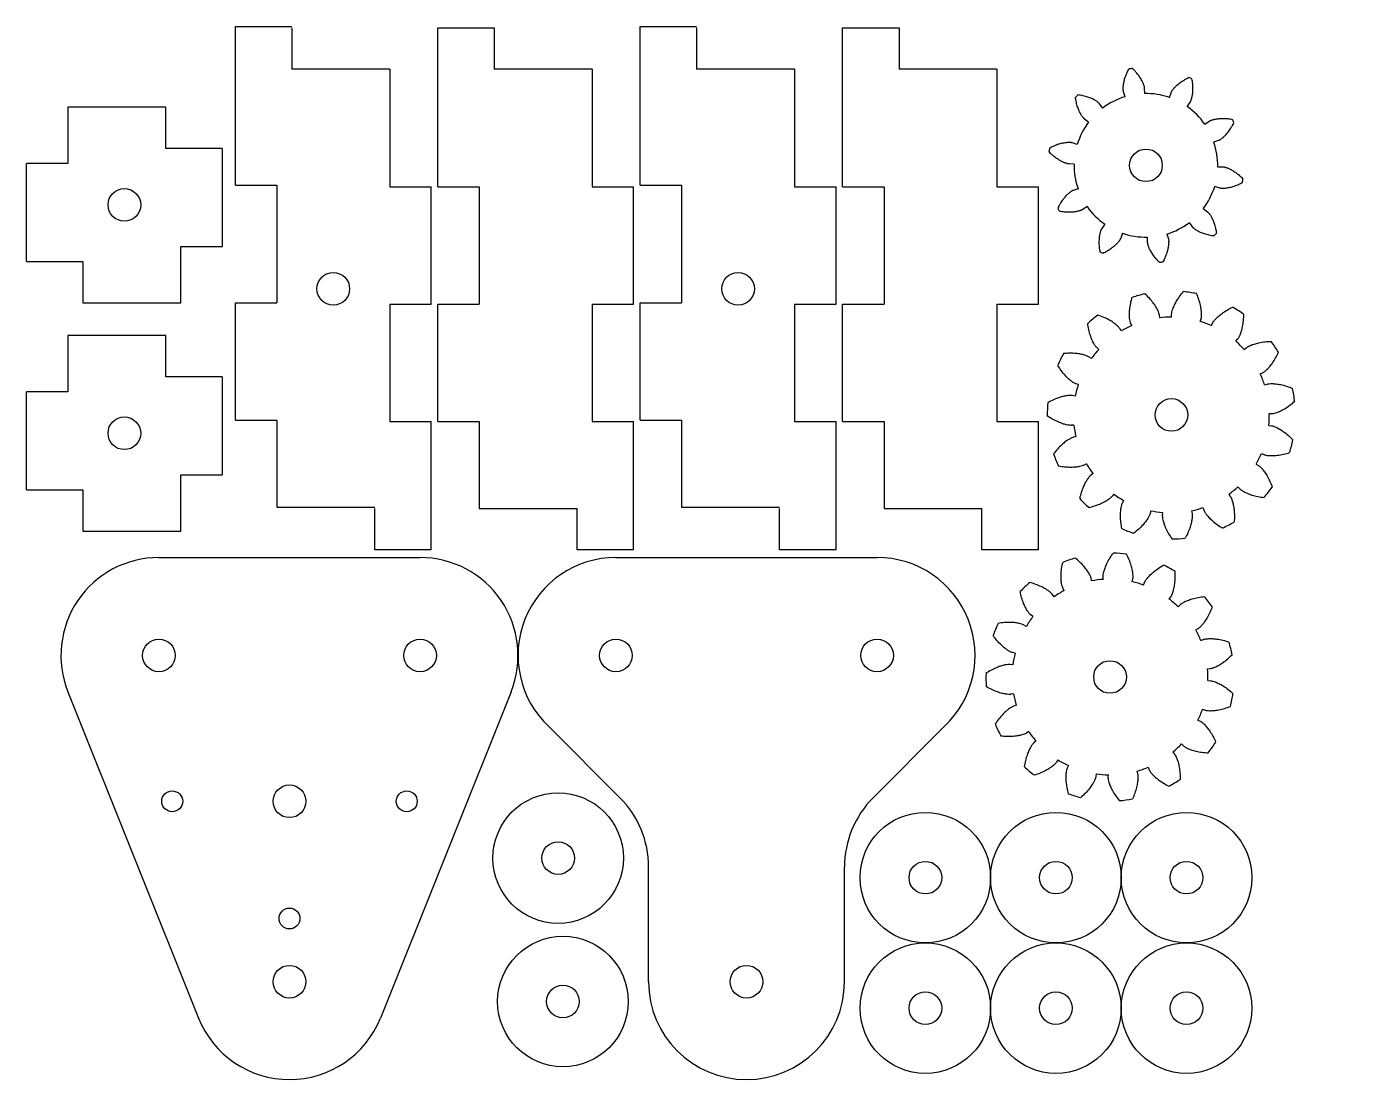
# Model space of a CAD drawing. Header units: millimetres. Extents: x 0 to 202, y 1 to 162.
import ezdxf

# ---------------------------------------------------------------- set-up
doc = ezdxf.new("R2010")
doc.units = ezdxf.units.MM

# ---------------------------------------------------------------- blocks, each defined once
blk = doc.blocks.new('*U5')
for p, q in [((-2.29, -2.09), (-2.35, -1.68)), ((2.16, -2.07), (2.22, -1.66))]:
    blk.add_line(p, q)
for points in [[(-2.35, -1.68), (-2.36, -1.66), (-2.37, -1.54), (-2.36, -1.29), (-2.31, -0.87), (-2.17, -0.3), (-1.94, 0.43), (-1.57, 1.22), (-1.26, 1.81), (-1.09, 2.06)], [(2.22, -1.66), (2.22, -1.64), (2.23, -1.52), (2.22, -1.27), (2.17, -0.85), (2.03, -0.28), (1.79, 0.45), (1.41, 1.23), (1.09, 1.82), (0.92, 2.07)]]:
    blk.add_open_spline(points, degree=3, knots=[0, 0, 0, 0, 0.084452, 0.337773, 0.75997, 1.350782, 2.110438, 3.039266, 3.996938, 3.996938, 3.996938, 3.996938])
blk = doc.blocks.new('*U6')
at = {"color": 0, "linetype": 'ByBlock', "lineweight": -2, "transparency": 16777216}
blk.add_blockref('*U5', (-41.61, 97.69), dxfattribs=at)
for p, rotation in [((-48.49, 96.23), 23.99999999999999), ((-34.73, 96.23), 336), ((-54.18, 92.1), 48), ((-29.04, 92.1), 312.0000000000001), ((-57.69, 86.01), 72), ((-25.53, 86.01), 288), ((-58.43, 79.02), 96), ((-24.79, 79.02), 264), ((-56.25, 72.33), 120), ((-26.96, 72.33), 239.9999999999999), ((-51.55, 67.1), 144), ((-31.67, 67.1), 216), ((-38.09, 64.24), 192), ((-45.12, 64.24), 168.0000000000001)]:
    blk.add_blockref('*U5', p, dxfattribs=dict(at, rotation=rotation))
blk = doc.blocks.new('*U20')
for p, q in [((-1.73, 1.64), (-0.95, 1.64)), ((-2.16, -1.38), (-1.4, -1.6))]:
    blk.add_line(p, q)
blk.add_arc((-12.73, 1.64), 15, 351.0294, 353.0294)
for points in [[(-0.95, 1.64), (-0.95, 1.64), (-0.93, 1.64), (-0.88, 1.63), (-0.81, 1.63), (-0.71, 1.61), (-0.58, 1.58), (-0.42, 1.53), (-0.24, 1.47), (-0.04, 1.39), (0.19, 1.29), (0.44, 1.16), (0.71, 1), (0.99, 0.82), (1.29, 0.61), (1.62, 0.33), (1.8, 0.2), (2.09, -0.11), (2.16, -0.18)], [(-1.4, -1.6), (-1.4, -1.6), (-1.38, -1.6), (-1.34, -1.61), (-1.26, -1.62), (-1.16, -1.63), (-1.03, -1.64), (-0.87, -1.64), (-0.68, -1.63), (-0.46, -1.61), (-0.21, -1.57), (0.07, -1.52), (0.37, -1.44), (0.69, -1.34), (1.03, -1.22), (1.43, -1.04), (1.64, -0.97), (1.99, -0.75), (2.08, -0.7)]]:
    blk.add_open_spline(points, degree=3, knots=[0, 0, 0, 0, 0.014726, 0.058905, 0.132534, 0.235616, 0.36815, 0.530136, 0.721573, 0.942456, 1.192791, 1.472585, 1.78183, 2.120527, 2.488676, 2.886278, 3.313331, 3.533163, 3.533163, 3.533163, 3.533163])
blk = doc.blocks.new('*U21')
at = {"color": 0, "linetype": 'ByBlock', "lineweight": -2, "transparency": 16777216}
for p, rotation in [((-23.98, 71.04), 108), ((-16.11, 70.03), 71.99999999999996), ((-30.95, 67.23), 144), ((-10.34, 64.58), 35.99999999999997), ((-34.34, 60.06), 180), ((-32.87, 52.26), 215.9999999999999), ((-12.27, 49.61), 323.9999999999999), ((-27.1, 46.82), 251.9999999999999), ((-19.23, 45.81), 287.9999999999999)]:
    blk.add_blockref('*U20', p, dxfattribs=dict(at, rotation=rotation))
blk.add_blockref('*U20', (-8.88, 56.78), dxfattribs=at)
blk = doc.blocks.new('*U22')
blk.add_arc((5.09, -9.56), 11, 108, 128.0588)
blk = doc.blocks.new('*U23')
at = {"color": 0, "linetype": 'ByBlock', "lineweight": -2, "transparency": 16777216}
for p, rotation in [((-20.11, 69.15), 324), ((-14.09, 66.22), 287.9999999999999), ((-31.35, 63.17), 35.99999999999997), ((-10.94, 60.31), 251.9999999999999), ((-32.27, 56.54), 71.99999999999997), ((-11.87, 53.68), 215.9999999999999), ((-29.13, 50.63), 108), ((-23.11, 47.69), 143.9999999999999), ((-16.52, 48.86), 180)]:
    blk.add_blockref('*U22', p, dxfattribs=dict(at, rotation=rotation))
blk.add_blockref('*U22', (-26.7, 67.98), dxfattribs=at)
blk = doc.blocks.new('*U24')
for radius, start, end in [(15, 279.6046, 286.5269), (19, 268.0389, 274.0927)]:
    blk.add_arc((-1.81, 16.69), radius, start, end)
blk = doc.blocks.new('*U25')
at = {"color": 0, "linetype": 'ByBlock', "lineweight": -2, "transparency": 16777216}
for p, rotation in [((-46.85, 96.73), 192), ((-39.91, 97.48), 168.0000000000001), ((-33.26, 95.35), 144.0000000000001), ((-52.88, 93.22), 216), ((-28.06, 90.69), 120.0000000000001), ((-56.97, 87.56), 240.0000000000001), ((-25.2, 84.33), 96.00000000000001), ((-58.4, 80.73), 264.0000000000001), ((-25.18, 77.35), 72.00000000000001), ((-56.92, 73.91), 287.9999999999999), ((-28, 70.96), 48.00000000000004), ((-52.8, 68.27), 312.0000000000001), ((-33.17, 66.27), 23.99999999999999), ((-46.74, 64.8), 336.0000000000001)]:
    blk.add_blockref('*U24', p, dxfattribs=dict(at, rotation=rotation))
blk.add_blockref('*U24', (-39.8, 64.09), dxfattribs=at)
blk = doc.blocks.new('*U28')
for p, q in [((-2.29, -2.09), (-2.35, -1.68)), ((2.16, -2.07), (2.22, -1.66))]:
    blk.add_line(p, q)
for points in [[(-2.35, -1.68), (-2.36, -1.66), (-2.37, -1.54), (-2.36, -1.29), (-2.31, -0.87), (-2.17, -0.3), (-1.94, 0.43), (-1.57, 1.22), (-1.26, 1.81), (-1.09, 2.06)], [(2.22, -1.66), (2.22, -1.64), (2.23, -1.52), (2.22, -1.27), (2.17, -0.85), (2.03, -0.28), (1.79, 0.45), (1.41, 1.23), (1.09, 1.82), (0.92, 2.07)]]:
    blk.add_open_spline(points, degree=3, knots=[0, 0, 0, 0, 0.084452, 0.337773, 0.75997, 1.350782, 2.110438, 3.039266, 3.996938, 3.996938, 3.996938, 3.996938])
blk = doc.blocks.new('*U30')
at = {"color": 0, "linetype": 'ByBlock', "lineweight": -2, "transparency": 16777216}
blk.add_blockref('*U28', (-41.61, 97.69), dxfattribs=at)
for p, rotation in [((-48.49, 96.23), 23.99999999999999), ((-34.73, 96.23), 336), ((-54.18, 92.1), 48), ((-29.04, 92.1), 312.0000000000001), ((-57.69, 86.01), 72), ((-25.53, 86.01), 288), ((-58.43, 79.02), 96), ((-24.79, 79.02), 264), ((-56.25, 72.33), 120), ((-26.96, 72.33), 239.9999999999999), ((-51.55, 67.1), 144), ((-31.67, 67.1), 216), ((-38.09, 64.24), 192), ((-45.12, 64.24), 168.0000000000001)]:
    blk.add_blockref('*U28', p, dxfattribs=dict(at, rotation=rotation))
blk = doc.blocks.new('*U31')
for radius, start, end in [(15, 279.6046, 286.5269), (19, 268.0389, 274.0927)]:
    blk.add_arc((-1.81, 16.69), radius, start, end)
blk = doc.blocks.new('*U32')
at = {"color": 0, "linetype": 'ByBlock', "lineweight": -2, "transparency": 16777216}
for p, rotation in [((-46.85, 96.73), 192), ((-39.91, 97.48), 168.0000000000001), ((-33.26, 95.35), 144.0000000000001), ((-52.88, 93.22), 216), ((-28.06, 90.69), 120.0000000000001), ((-56.97, 87.56), 240.0000000000001), ((-25.2, 84.33), 96.00000000000001), ((-58.4, 80.73), 264.0000000000001), ((-25.18, 77.35), 72.00000000000001), ((-56.92, 73.91), 287.9999999999999), ((-28, 70.96), 48.00000000000004), ((-52.8, 68.27), 312.0000000000001), ((-33.17, 66.27), 23.99999999999999), ((-46.74, 64.8), 336.0000000000001)]:
    blk.add_blockref('*U31', p, dxfattribs=dict(at, rotation=rotation))
blk.add_blockref('*U31', (-39.8, 64.09), dxfattribs=at)

msp = doc.modelspace()

# ---------------------------------------------------------------- linework, layer by layer
for p, q in [((32, 138), (32, 162.35)), ((32, 162.35), (40.65, 162.35)), ((40.65, 162.14), (40.65, 155.79)), ((63, 162.14), (71.65, 162.14)), ((63, 137.79), (63, 162.14)), ((71.65, 162.14), (71.65, 155.79)), ((94, 138), (94, 162.35)), ((94, 162.35), (102.65, 162.35)), ((102.65, 162.14), (102.65, 155.79)), ((125, 137.79), (125, 162.14)), ((125, 162.14), (133.65, 162.14)), ((133.65, 162.14), (133.65, 155.79)), ((55.65, 155.79), (40.65, 155.79)), ((55.65, 155.79), (55.65, 137.79)), ((86.65, 155.79), (71.65, 155.79)), ((86.65, 155.79), (86.65, 137.79)), ((117.65, 155.79), (102.65, 155.79)), ((117.65, 155.79), (117.65, 137.79)), ((148.65, 155.79), (133.65, 155.79)), ((148.65, 155.79), (148.65, 137.79)), ((21.35, 150), (6.35, 150)), ((6.35, 150), (6.35, 141.35)), ((21.35, 143.65), (21.35, 150)), ((30, 143.65), (21.35, 143.65)), ((30, 143.65), (30, 128.65)), ((0, 126.35), (0, 141.35)), ((6.35, 141.35), (0, 141.35)), ((32, 138), (38.35, 138)), ((38.35, 138), (38.35, 120)), ((55.65, 137.79), (62, 137.79)), ((62, 119.79), (62, 137.79)), ((63, 137.79), (69.35, 137.79)), ((69.35, 137.79), (69.35, 119.79)), ((86.65, 137.79), (93, 137.79)), ((93, 119.79), (93, 137.79)), ((94, 138), (100.35, 138)), ((100.35, 138), (100.35, 120)), ((117.65, 137.79), (124, 137.79)), ((124, 119.79), (124, 137.79)), ((125, 137.79), (131.35, 137.79)), ((131.35, 137.79), (131.35, 119.79)), ((148.65, 137.79), (155, 137.79)), ((155, 119.79), (155, 137.79)), ((23.65, 120), (23.65, 128.65)), ((23.65, 128.65), (30, 128.65)), ((0, 126.35), (8.65, 126.35)), ((8.65, 126.35), (8.65, 120)), ((8.65, 120), (23.65, 120)), ((32, 102), (32, 120)), ((32, 120), (38.35, 120)), ((55.65, 119.79), (62, 119.79)), ((55.65, 119.79), (55.65, 101.79)), ((63, 101.79), (63, 119.79)), ((63, 119.79), (69.35, 119.79)), ((86.65, 119.79), (93, 119.79)), ((86.65, 119.79), (86.65, 101.79)), ((94, 102), (94, 120)), ((94, 120), (100.35, 120)), ((117.65, 119.79), (124, 119.79)), ((117.65, 119.79), (117.65, 101.79)), ((125, 101.79), (125, 119.79)), ((125, 119.79), (131.35, 119.79)), ((148.65, 119.79), (155, 119.79)), ((148.65, 119.79), (148.65, 101.79)), ((21.35, 115), (6.35, 115)), ((6.35, 115), (6.35, 106.35)), ((21.35, 108.65), (21.35, 115)), ((30, 108.65), (21.35, 108.65)), ((30, 108.65), (30, 93.65)), ((0, 91.35), (0, 106.35)), ((6.35, 106.35), (0, 106.35)), ((32, 102), (38.35, 102)), ((38.35, 102), (38.35, 88.7)), ((55.65, 101.79), (62, 101.79)), ((62, 82.14), (62, 101.79)), ((63, 101.79), (69.35, 101.79)), ((69.35, 101.79), (69.35, 88.49)), ((86.65, 101.79), (93, 101.79)), ((93, 82.14), (93, 101.79)), ((94, 102), (100.35, 102)), ((100.35, 102), (100.35, 88.7)), ((117.65, 101.79), (124, 101.79)), ((124, 82.14), (124, 101.79)), ((125, 101.79), (131.35, 101.79)), ((131.35, 101.79), (131.35, 88.49)), ((148.65, 101.79), (155, 101.79)), ((155, 82.14), (155, 101.79)), ((23.65, 85), (23.65, 93.65)), ((23.65, 93.65), (30, 93.65)), ((0, 91.35), (8.65, 91.35)), ((8.65, 91.35), (8.65, 85)), ((38.35, 88.7), (53.35, 88.7)), ((53.35, 82.14), (53.35, 88.49)), ((69.35, 88.49), (84.35, 88.49)), ((84.35, 82.14), (84.35, 88.49)), ((100.35, 88.7), (115.35, 88.7)), ((115.35, 82.14), (115.35, 88.49)), ((131.35, 88.49), (146.35, 88.49)), ((146.35, 82.14), (146.35, 88.49)), ((8.65, 85), (23.65, 85)), ((20.29, 80.97), (60.29, 80.97)), ((62, 82.14), (53.35, 82.14)), ((93, 82.14), (84.35, 82.14)), ((90.29, 80.97), (130.29, 80.97)), ((124, 82.14), (115.35, 82.14)), ((155, 82.14), (146.35, 82.14)), ((6.36, 60.4), (26.36, 10.4)), ((74.22, 60.4), (54.22, 10.4)), ((80, 55.05), (90.9, 44.16)), ((140.58, 55.05), (129.68, 44.16)), ((95.29, 15.97), (95.29, 33.55)), ((125.29, 15.97), (125.29, 33.55)), ((25.29, 15.97), (25.29, 15.97)), ((95.29, 15.97), (95.29, 15.97))]:
    msp.add_line(p, q)
for centre, radius in [((171.47, 141.06), 2.5), ((15, 135), 2.5), ((47, 122.14), 2.5), ((109, 122.14), 2.5), ((175.36, 102.81), 2.5), ((15, 100), 2.5), ((20.29, 65.97), 2.5), ((60.29, 65.97), 2.5), ((90.29, 65.97), 2.5), ((130.29, 65.97), 2.5), ((165.96, 62.66), 2.5), ((22.33, 43.61), 1.6), ((40.29, 43.61), 2.5), ((58.25, 43.61), 1.6), ((81.44, 34.91), 10), ((137.68, 31.91), 10), ((157.68, 31.91), 10), ((177.68, 31.91), 10), ((81.44, 34.91), 2.5), ((137.68, 31.91), 2.5), ((157.68, 31.91), 2.5), ((177.68, 31.91), 2.5), ((40.29, 25.65), 1.6), ((82.17, 12.93), 10), ((137.68, 11.91), 10), ((157.68, 11.91), 10), ((177.68, 11.91), 10), ((40.29, 15.97), 2.5), ((110.29, 15.97), 2.5), ((82.17, 12.93), 2.5), ((137.68, 11.91), 2.5), ((157.68, 11.91), 2.5), ((177.68, 11.91), 2.5)]:
    msp.add_circle(centre, radius)
for centre, start, end in [((20.29, 65.97), 90, 201.8014), ((60.29, 65.97), 338.1986, 90), ((90.29, 65.97), 90, 226.6883), ((130.29, 65.97), 313.3117, 90), ((80.29, 33.55), 0, 45), ((140.29, 33.55), 135, 180), ((110.29, 15.97), 180, 0), ((40.29, 15.97), 201.8014, 338.1986)]:
    msp.add_arc(centre, 15, start, end)

# ---------------------------------------------------------------- block references
for name, p, rotation in [('*U21', (150.94, 199.87), 178.9414287106293), ('*U23', (150.94, 199.87), 178.9414287106293), ('*U6', (202.91, 189.4), 135.0993067212695), ('*U25', (84.49, 103.54), 242.2835346282172), ('*U30', (149.6, 152.04), 163.1180495688166), ('*U32', (85.4, 20.62), 270.3022774757644)]:
    msp.add_blockref(name, p, dxfattribs=dict(rotation=rotation))

doc.saveas('drawing.dxf')
